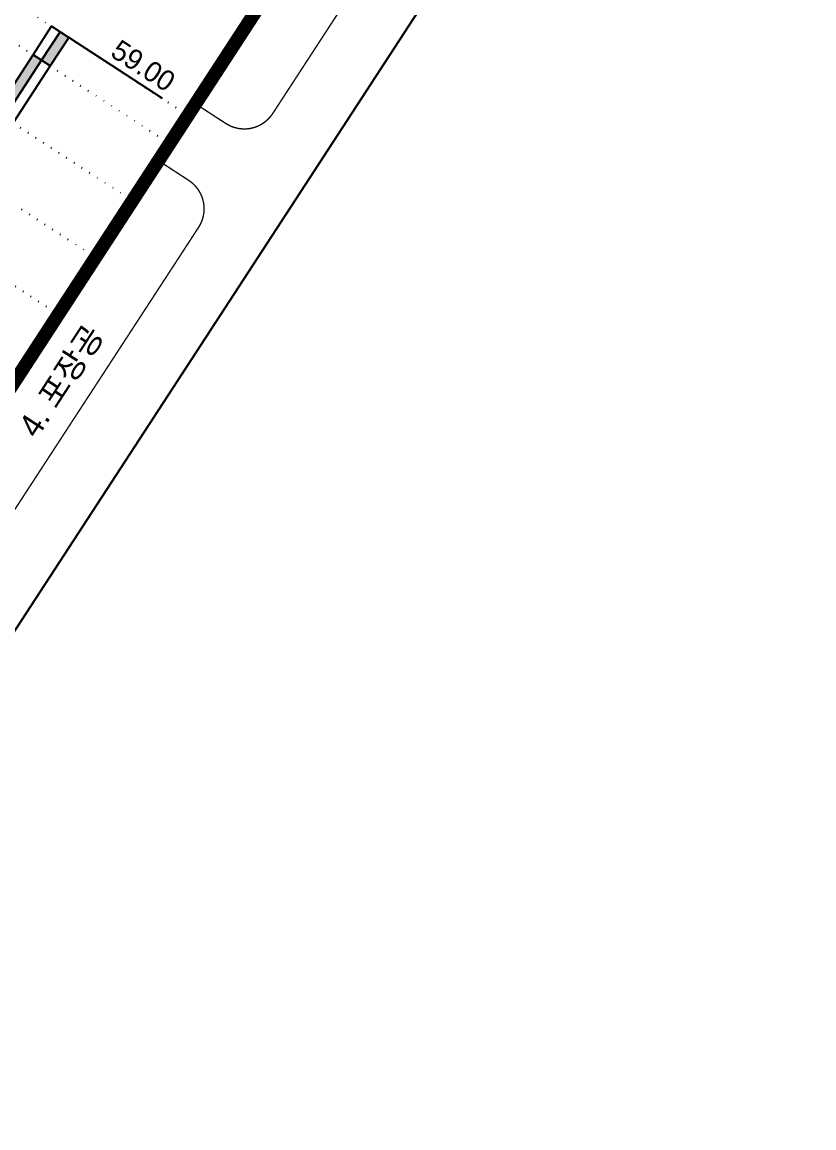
# Model space of a CAD drawing. Header units: millimetres. Extents: x 156921 to 159642, y 477538 to 479586.
# Drawn here: x 158603.5 to 158720.1, y 478223.3 to 478386.2 of the extents above; entities that cross this region are included whole.
import ezdxf
from ezdxf.enums import TextEntityAlignment as Align

# ---------------------------------------------------------------- set-up
doc = ezdxf.new("R2010")
doc.units = ezdxf.units.MM
doc.header["$MEASUREMENT"] = 0
doc.linetypes.add('A-DOTLN01H', pattern=[0.125, 0, -0.125])
doc.linetypes.add('CONT', pattern=[2, 1, 1])
doc.layers.add('99_가이드라인', color=83, linetype='Continuous', plot=False)
for name, color, linetype in [('CX-BORD-LIN1', 4, 'Continuous'), ('CX-BORD-LIN2', 3, 'Continuous'), ('CX-BORD-TEX3', 6, 'Continuous'), ('WD_도곽', 7, 'Continuous'), ('종단_인출선_문자_해치등', 7, 'Continuous')]:
    doc.layers.add(name, color=color, linetype=linetype)
doc.styles.get("Standard").update_dxf_attribs({"font": 'BAREUNDOTUMPRO1.TTF'})
doc.styles.add('TB_TEXT', font='BAREUNDOTUMPRO1.TTF')
doc.styles.add('TB_WBTXT', font='BareunDotumPro3.ttf')

# ---------------------------------------------------------------- blocks, each defined once
blk = doc.blocks.new('WD-INDEX-1', base_point=(3990.45, -477.06))
at = {"color": 253, "true_color": 0xb4b4b4, "const_width": 0.2}
for points in [[(3995.75, -717.06, 0.414214), (4000.75, -712.06), (4000.75, -652.06, 0.414214), (3995.75, -647.06), (3990.45, -647.06), (3990.45, -717.06)], [(3995.75, -797.06, 0.414214), (4000.75, -792.06), (4000.75, -732.06, 0.414214), (3995.75, -727.06), (3990.45, -727.06), (3990.45, -797.06)]]:
    blk.add_lwpolyline(points, format="xyb", close=True, dxfattribs=at)
at = {"color": 253, "true_color": 0xb4b4b4, "style": 'TB_WBTXT'}
blk.add_text('4. 포장공', height=3.5, rotation=90, dxfattribs=at).set_placement((3996.1, -762.06), align=Align.MIDDLE_CENTER)
blk = doc.blocks.new('한맥도곽')
at = {"layer": '99_가이드라인'}
blk.add_lwpolyline([(0, 594), (841, 594), (841, 0), (0, 0)], close=True, dxfattribs=at)
at = {"layer": 'CX-BORD-LIN1', "const_width": 2}
blk.add_lwpolyline([(821, 20), (25, 20), (25, 574), (821, 574)], close=True, dxfattribs=at)
at = {"layer": 'CX-BORD-LIN1', "style": 'TB_TEXT'}
for tag, height, p in [('TR_RNUM5', 3, (310.11, 52.64)), ('TR_RDAT5', 3.5, (342.5, 53)), ('TR_DGN5', 3.5, (476.12, 53)), ('TR_CHK5', 3.5, (506.12, 53)), ('TR_APP5', 3.5, (536.12, 53)), ('TR_RNUM4', 3, (310.11, 46.64)), ('TR_RDAT4', 3.5, (342.5, 47)), ('TR_DGN4', 3.5, (476.12, 47)), ('TR_CHK4', 3.5, (506.12, 47)), ('TR_APP4', 3.5, (536.12, 47)), ('TR_RDAT3', 3.5, (342.5, 41)), ('TR_DGN3', 3.5, (476.12, 41)), ('TR_CHK3', 3.5, (506.12, 41)), ('TR_APP3', 3.5, (536.12, 41)), ('TR_RNUM3', 3, (310.11, 40.64)), ('TR_RNUM2', 3, (310.11, 34.64)), ('TR_RDAT2', 3.5, (342.5, 35)), ('TR_DGN2', 3.5, (476.12, 35)), ('TR_CHK2', 3.5, (506.12, 35)), ('TR_APP2', 3.5, (536.12, 35)), ('TR_RNUM1', 3, (310.11, 28.64)), ('TR_RDAT1', 3.5, (342.5, 29)), ('TR_DGN1', 3.5, (476.12, 29)), ('TR_CHK1', 3.5, (506.12, 29)), ('TR_APP1', 3.5, (536.12, 29))]:
    blk.add_attdef(tag, text='', height=height, dxfattribs=at).set_placement(p, align=Align.MIDDLE_CENTER)
for tag, p in [('TR_RCON5', (367.3, 53)), ('TR_RCON4', (367.3, 47)), ('TR_RCON3', (367.3, 41)), ('TR_RCON2', (367.3, 35)), ('TR_RCON1', (367.3, 29))]:
    blk.add_attdef(tag, text='', height=3.5, dxfattribs=at).set_placement(p, align=Align.MIDDLE_LEFT)
at = {"layer": 'CX-BORD-LIN2', "style": 'TB_TEXT'}
for tag, p in [('TD_VERSION', (825.5, 68.01)), ('적용표준버전', (825.5, 35))]:
    blk.add_attdef(tag, text='', height=3, rotation=90, dxfattribs=at).set_placement(p, align=Align.MIDDLE_CENTER)
at = {"layer": 'CX-BORD-TEX3', "style": 'TB_TEXT'}
for tag, height, p in [('노선이정', 4.5, (170.03, 51.46)), ('설계공구', 4.5, (568, 51.36)), ('도 면 명', 4.5, (696, 43.19)), ('설 계 사', 4.5, (170, 42.59)), ('시공공구', 4.5, (568, 42.69)), ('시 공 사', 4.5, (170, 33.59)), ('도면축척', 4.5, (568.29, 33.51)), ('건설분야', 4.5, (170, 25.13)), ('건설단계', 4.5, (240, 25.13)), ('편철번호', 4.5, (696, 25)), ('도면번호', 4.5, (568.29, 24.79)), ('개정번호', 3, (310.08, 23.66)), ('날짜', 3, (342.5, 23.66)), ('내   용', 3, (420.5, 23.66)), ('작성자', 3, (478, 23.66)), ('검토자', 3, (508, 23.66)), ('확인자', 3, (538, 23.66))]:
    blk.add_attdef(tag, text='', height=height, dxfattribs=at).set_placement(p, align=Align.MIDDLE)
at = {"layer": 'CX-BORD-TEX3'}
for tag, height, style, p in [('TD_LNDST', 4.5, 'TB_TEXT', (240, 51.5)), ('TD_DSECT', 4.5, 'TB_TEXT', (600.5, 51.5)), ('TD_DDIST', 4.5, 'TB_TEXT', (649.5, 51.5)), ('TD_DNAME_TOP', 4.5, 'TB_TEXT', (766, 50.12)), ('TD_CSECT', 4.5, 'TB_TEXT', (600.5, 42.5)), ('TD_CDIST', 4.5, 'TB_TEXT', (649.5, 42.5)), ('TD_DNAME_MAIN', 6, 'TB_WBTXT', (766, 41.47)), ('TD_CCOMP', 4.5, 'TB_TEXT', (240, 33.59)), ('TD_SCAL', 4.5, 'TB_TEXT', (632, 33.75)), ('TD_DNAME_BOT', 4, 'TB_TEXT', (766, 33.17)), ('TD_FIELD', 4.5, 'TB_TEXT', (205, 25.13)), ('TD_CSTEP', 4.5, 'TB_TEXT', (275.74, 25.13)), ('TD_DWGCODE', 4.5, 'TB_TEXT', (632, 24.79)), ('TD_DWGNO', 4.5, 'TB_TEXT', (766, 25))]:
    blk.add_attdef(tag, text='', height=height, dxfattribs=dict(at, style=style)).set_placement(p, align=Align.MIDDLE_CENTER)
at = {"layer": 'CX-BORD-TEX3', "style": 'TB_TEXT'}
for tag, height, width, p in [('TD_DCOMP', 4.5, 0.85, (240, 42.59)), ('TD_CNAME', 5, 0.8, (90, 27.6))]:
    blk.add_attdef(tag, text='', height=height, dxfattribs=dict(at, width=width)).set_placement(p, align=Align.MIDDLE_CENTER)

msp = doc.modelspace()

# ---------------------------------------------------------------- hatches: boundary and pattern name
at = {"layer": '종단_인출선_문자_해치등'}
for points in [[(158610.32, 478383.94), (158609.06, 478384.76), (158606.33, 478380.57), (158607.59, 478379.75)], [(158606.33, 478380.57), (158605.08, 478381.39), (158599.62, 478373.01), (158600.88, 478372.19)]]:
    msp.add_hatch(color=7, dxfattribs=at).paths.add_polyline_path(points, flags=0)

# ---------------------------------------------------------------- linework, layer by layer
at = {"layer": '종단_인출선_문자_해치등', "color": 197, "linetype": 'A-DOTLN01H', "ltscale": 10}
for p, q in [((157960.89, 478806.86), (158627.92, 478372.48)), ((157958.16, 478802.67), (158625.19, 478368.29)), ((157952.7, 478794.29), (158619.73, 478359.91)), ((157947.25, 478785.91), (158614.27, 478351.53)), ((157941.79, 478777.53), (158608.82, 478343.15))]:
    msp.add_line(p, q, dxfattribs=at)
at = {"layer": '종단_인출선_문자_해치등', "color": 7, "linetype": 'CONT'}
msp.add_line((158624.15, 478374.94), (158610.32, 478383.94), dxfattribs=at)
at = {"layer": '종단_인출선_문자_해치등', "color": 7, "linetype": 'CONT', "flags": 128}
for points in [[(158609.06, 478384.76), (158606.33, 478380.57), (158605.08, 478381.39), (158607.81, 478385.58), (158609.06, 478384.76)], [(158610.32, 478383.94), (158607.59, 478379.75), (158606.33, 478380.57), (158609.06, 478384.76), (158610.32, 478383.94)], [(158606.33, 478380.57), (158600.88, 478372.19), (158599.62, 478373.01), (158605.08, 478381.39), (158606.33, 478380.57)], [(158607.59, 478379.75), (158602.13, 478371.37), (158600.88, 478372.19), (158606.33, 478380.57), (158607.59, 478379.75)]]:
    msp.add_lwpolyline(points, dxfattribs=at)

# ---------------------------------------------------------------- block references
at = {"rotation": 326.9270375787891}
msp.add_blockref('한맥도곽', (157758.76, 478542.3), dxfattribs=at)
at = {"layer": 'WD_도곽', "color": 9, "linetype": 'CONT', "rotation": 326.9270375787892}
msp.add_blockref('WD-INDEX-1', (158759.98, 478575.27), dxfattribs=at)

# ---------------------------------------------------------------- texts
at = {"layer": '종단_인출선_문자_해치등', "color": 7, "insert": (158625.51, 478377.03), "char_height": 3, "attachment_point": 6, "rotation": 326.927}
msp.add_mtext('59.00', dxfattribs=at)

doc.saveas('drawing.dxf')
